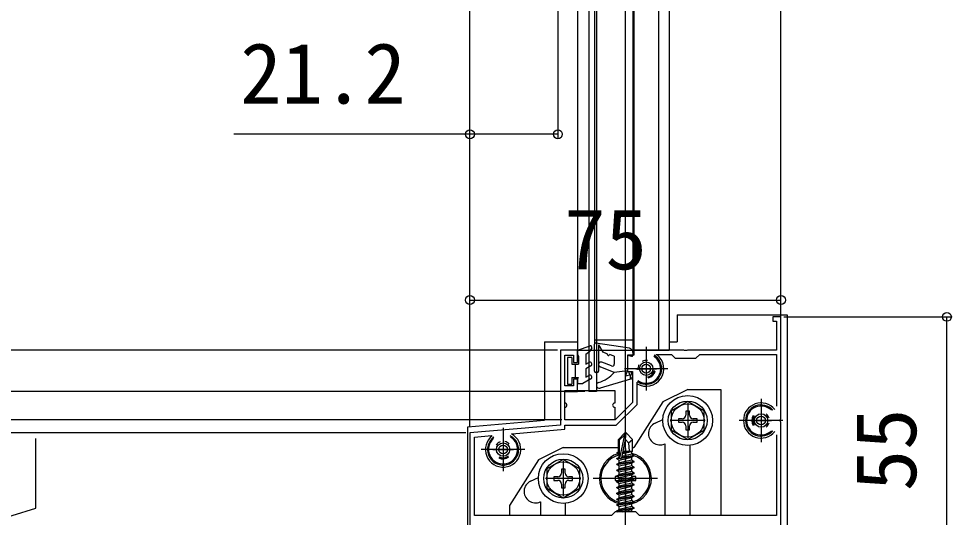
# Model space of a CAD drawing. Units: millimetres, scale not verified. Extents: x -875 to 875, y -1304 to 1297.
# Drawn here: x -667.1 to -442.2, y 618.5 to 738.8 of the extents above; entities that cross this region are included whole.
import ezdxf
from ezdxf.enums import TextEntityAlignment as Align

# ---------------------------------------------------------------- set-up
doc = ezdxf.new("R2010")
doc.units = ezdxf.units.MM
doc.header["$LTSCALE"] = 8
for name, color, linetype in [('0-2_YKK_11', 7, 'Continuous'), ('0-3_YKK_12', 2, 'Continuous'), ('0-4_YKK_13', 4, 'Continuous'), ('0-5_YKK_D', 6, 'Continuous')]:
    doc.layers.add(name, color=color, linetype=linetype)
doc.styles.add('ＭＳ ゴシック', font='')
doc.styles.get('ＭＳ ゴシック').set_extended_font_data('MS Gothic')

msp = doc.modelspace()

# ---------------------------------------------------------------- linework, layer by layer
at = {"layer": '0-2_YKK_11'}
for p, q in [((-515.813, 656.817), (-515.813, 651.817)), ((-518.313, 654.317), (-513.313, 654.317)), ((-488.113, 644.317), (-488.113, 639.317)), ((-490.613, 641.817), (-485.613, 641.817)), ((-550.313, 637.317), (-550.313, 632.317)), ((-552.813, 634.817), (-547.813, 634.817))]:
    msp.add_line(p, q, dxfattribs=at)
for points in [[(-483.313, 611.817), (-483.313, 641.359), (-483.433, 641.542), (-483.433, 642.092), (-483.313, 642.276), (-483.313, 666.817), (-485.313, 666.817), (-485.313, 665.817), (-484.413, 665.817), (-484.413, 658.817), (-505.855, 658.817), (-506.038, 658.697), (-506.588, 658.697), (-506.772, 658.817), (-518.813, 658.817), (-518.813, 657.617), (-520.313, 657.617), (-520.313, 653.617), (-519.113, 653.617), (-519.113, 646.173), (-523.269, 642.017), (-535.413, 642.017), (-535.413, 648.817), (-532.413, 648.817), (-532.413, 651.817), (-533.313, 651.817), (-533.313, 650.217), (-535.413, 650.217), (-535.413, 657.617), (-533.313, 657.617), (-533.313, 655.817), (-532.413, 655.817), (-532.413, 658.817), (-536.513, 658.817), (-536.513, 640.725), (-558.313, 638.817), (-558.313, 611.817)], [(-513.516, 657.717), (-509.713, 657.717), (-508.813, 656.817), (-503.813, 656.817), (-502.913, 657.717), (-484.413, 657.717), (-484.413, 645.266)], [(-548.151, 638.602), (-535.413, 639.717), (-535.413, 640.717), (-523.013, 640.717), (-518.013, 645.717), (-518.013, 651.031)], [(-484.413, 638.369), (-484.413, 618.917), (-517.413, 618.917), (-518.313, 619.817), (-523.313, 619.817), (-524.213, 618.917), (-557.213, 618.917), (-557.213, 637.809), (-553.1, 638.169)]]:
    msp.add_lwpolyline(points, dxfattribs=at)
at = {"layer": '0-3_YKK_12'}
for p, q in [((-520.813, 61.317), (-520.813, 883.3)), ((-558.313, 640.357), (-558.313, 788.8)), ((-532.413, 788.8), (-532.413, 658.81)), ((-529.613, 788.8), (-529.613, 658.817)), ((-518.813, 788.8), (-518.813, 658.817)), ((-512.813, 788.8), (-512.813, 658.817)), ((-510.313, 788.8), (-510.313, 658.817)), ((-483.313, 666.517), (-483.313, 788.8)), ((-515.813, 659.567), (-515.813, 649.067)), ((-532.413, 658.817), (-510.313, 658.817)), ((-510.563, 654.317), (-521.063, 654.317)), ((-505.813, 646.067), (-505.813, 637.567)), ((-488.113, 647.067), (-488.113, 636.567)), ((-501.563, 641.817), (-510.063, 641.817)), ((-482.863, 641.817), (-493.363, 641.817)), ((-550.313, 640.067), (-550.313, 629.567)), ((-520.814, 604.917), (-520.814, 639.817)), ((-545.063, 634.817), (-555.563, 634.817)), ((-520.813, 635.067), (-520.813, 620.567)), ((-535.813, 632.067), (-535.813, 623.567)), ((-531.563, 627.817), (-540.063, 627.817)), ((-513.063, 627.817), (-528.563, 627.817))]:
    msp.add_line(p, q, dxfattribs=at)
at = {"layer": '0-4_YKK_13'}
for p, q in [((-529.613, 808.8), (-529.613, 648.817)), ((-527.813, 808.8), (-527.813, 648.817)), ((-519.013, 799.356), (-519.013, 658.254)), ((-528.315, 797.4), (-528.315, 660.21)), ((-508.313, 667.317), (-508.313, 660.817)), ((-508.313, 667.317), (-481.813, 667.317)), ((-481.813, 667.317), (-481.813, 611.317)), ((-528.315, 661.317), (-519.013, 661.317)), ((-540.313, 660.817), (-532.413, 660.817)), ((-532.406, 658.81), (-529.297, 659.796)), ((-528.946, 659.36), (-529.437, 658.51)), ((-528.308, 653.71), (-528.308, 660.21)), ((-519.852, 659.242), (-527.961, 660.507)), ((-527.308, 660.101), (-527.308, 653.71)), ((-527.308, 660.101), (-526.274, 658.31)), ((-510.313, 660.817), (-508.313, 660.817)), ((-534.806, 657.01), (-534.806, 650.61)), ((-533.706, 657.01), (-534.806, 657.01)), ((-533.706, 657.01), (-533.706, 655.41)), ((-532.406, 658.81), (-532.406, 657.81)), ((-532.406, 657.81), (-532.106, 657.291)), ((-532.106, 657.291), (-532.106, 655.41)), ((-530.406, 657.81), (-529.437, 658.51)), ((-530.406, 657.81), (-530.406, 655.41)), ((-525.188, 657.918), (-526.274, 658.31)), ((-523.506, 657.31), (-524.624, 657.714)), ((-523.506, 657.31), (-523.506, 655.432)), ((-520.306, 657.61), (-520.306, 653.81)), ((-520.306, 657.61), (-519.396, 657.324)), ((-519.006, 658.254), (-519.006, 657.61)), ((-533.706, 655.41), (-532.106, 655.41)), ((-532.906, 655.41), (-532.906, 652.21)), ((-530.406, 655.41), (-529.656, 655.843)), ((-529.156, 654.977), (-530.406, 654.255)), ((-523.506, 653.41), (-526.927, 654.752)), ((-524.189, 654.967), (-526.488, 655.869)), ((-533.706, 652.21), (-532.106, 652.21)), ((-533.706, 652.21), (-533.706, 650.61)), ((-532.406, 651.691), (-532.106, 652.21)), ((-530.406, 654.255), (-530.406, 652.269)), ((-530.406, 652.269), (-529.656, 652.702)), ((-527.608, 653.41), (-528.008, 653.41)), ((-520.306, 653.81), (-523.506, 653.41)), ((-519.606, 651.81), (-519.606, 652.81)), ((-534.806, 650.61), (-533.706, 650.61)), ((-532.406, 651.691), (-532.406, 650.71)), ((-532.406, 650.71), (-531.106, 650.71)), ((-529.156, 651.836), (-531.106, 650.71)), ((-519.606, 651.81), (-526.907, 649.639)), ((-535.413, 649.017), (-523.413, 649.017)), ((-535.413, 646.017), (-535.413, 649.017)), ((-527.806, 648.817), (-529.606, 648.817)), ((-523.413, 649.017), (-523.413, 646.017)), ((-505.809, 649.317), (-511.809, 646.317)), ((-505.809, 649.317), (-497.813, 649.317)), ((-497.813, 649.317), (-497.813, 618.917)), ((-511.809, 646.317), (-518.809, 635.317)), ((-523.413, 645.017), (-523.413, 642.017)), ((-513.682, 641.182), (-511.809, 642.056)), ((-520.964, 638.817), (-522.514, 637.267)), ((-520.664, 638.817), (-520.964, 638.817)), ((-520.964, 638.393), (-520.964, 638.817)), ((-520.814, 637.196), (-520.814, 638.817)), ((-520.814, 637.196), (-520.664, 638.817)), ((-520.664, 638.817), (-519.114, 637.267)), ((-522.514, 634.298), (-522.514, 637.267)), ((-522.514, 637.267), (-522.214, 637.143)), ((-522.214, 637.143), (-520.964, 638.393)), ((-522.214, 632.866), (-522.214, 637.143)), ((-522.146, 632.695), (-520.964, 638.393)), ((-521.723, 632.811), (-520.814, 637.196)), ((-520.071, 636.464), (-519.114, 637.267)), ((-519.114, 634.417), (-519.114, 637.267)), ((-535.809, 635.317), (-541.809, 632.317)), ((-535.809, 635.317), (-522.514, 635.317)), ((-522.814, 634.125), (-522.514, 634.298)), ((-522.814, 634.125), (-522.214, 634.242)), ((-522.514, 634.417), (-522.214, 634.417)), ((-521.509, 633.843), (-519.264, 634.35)), ((-521.449, 634.134), (-519.731, 634.417)), ((-521.393, 634.401), (-521.309, 634.417)), ((-521.39, 634.417), (-519.114, 634.417)), ((-520.814, 635.317), (-520.813, 635.317)), ((-519.114, 634.417), (-519.264, 634.35)), ((-519.264, 633.685), (-519.264, 634.35)), ((-519.114, 635.317), (-518.809, 635.317)), ((-511.358, 636.198), (-511.313, 636.218)), ((-511.313, 636.218), (-511.313, 618.917)), ((-505.313, 635.838), (-505.313, 618.917)), ((-522.914, 632.667), (-522.364, 632.985)), ((-522.201, 632.786), (-522.914, 632.667)), ((-522.914, 632.567), (-522.145, 632.695)), ((-522.914, 632.567), (-522.914, 632.667)), ((-522.914, 632.567), (-522.364, 632.25)), ((-518.714, 631.967), (-522.914, 631.267)), ((-522.814, 633.91), (-522.814, 634.125)), ((-522.814, 633.91), (-522.214, 634.008)), ((-522.814, 633.91), (-522.364, 633.65)), ((-522.364, 633.65), (-522.21, 633.684)), ((-522.364, 632.985), (-522.364, 633.65)), ((-522.214, 633.019), (-522.364, 632.985)), ((-522.364, 632.25), (-519.264, 632.95)), ((-519.264, 632.285), (-522.364, 631.585)), ((-522.364, 631.585), (-522.364, 632.25)), ((-521.739, 632.763), (-518.714, 633.267)), ((-518.714, 633.367), (-521.711, 632.868)), ((-519.264, 633.685), (-521.654, 633.145)), ((-518.714, 633.367), (-519.264, 633.685)), ((-518.714, 633.267), (-519.264, 632.95)), ((-519.264, 632.285), (-519.264, 632.95)), ((-518.714, 631.967), (-519.264, 632.285)), ((-518.714, 633.267), (-518.714, 633.367)), ((-518.714, 631.867), (-518.714, 631.967)), ((-522.914, 631.167), (-518.714, 631.867)), ((-522.914, 631.267), (-522.364, 631.585)), ((-522.914, 631.167), (-522.914, 631.267)), ((-522.914, 631.167), (-522.364, 630.85)), ((-518.714, 630.567), (-522.914, 629.867)), ((-522.914, 629.767), (-518.714, 630.467)), ((-522.914, 629.867), (-522.364, 630.185)), ((-522.914, 629.767), (-522.914, 629.867)), ((-522.914, 629.767), (-522.364, 629.45)), ((-522.364, 630.85), (-519.264, 631.55)), ((-519.264, 630.885), (-522.364, 630.185)), ((-522.364, 630.185), (-522.364, 630.85)), ((-522.364, 629.45), (-519.264, 630.15)), ((-518.714, 631.867), (-519.264, 631.55)), ((-519.264, 630.885), (-519.264, 631.55)), ((-518.714, 630.567), (-519.264, 630.885)), ((-518.714, 630.467), (-519.264, 630.15)), ((-519.264, 629.485), (-519.264, 630.15)), ((-518.714, 630.467), (-518.714, 630.567)), ((-543.682, 627.182), (-541.804, 628.058)), ((-522.827, 628.317), (-523.313, 628.317)), ((-518.714, 629.167), (-522.914, 628.467)), ((-522.914, 628.367), (-518.714, 629.067)), ((-522.914, 628.467), (-522.364, 628.785)), ((-522.914, 628.367), (-522.914, 628.467)), ((-522.914, 628.367), (-522.364, 628.05)), ((-518.714, 627.767), (-522.914, 627.067)), ((-522.914, 626.967), (-518.714, 627.667)), ((-519.264, 629.485), (-522.364, 628.785)), ((-522.364, 628.785), (-522.364, 629.45)), ((-522.364, 628.05), (-519.264, 628.75)), ((-519.264, 628.085), (-522.364, 627.385)), ((-522.364, 627.385), (-522.364, 628.05)), ((-518.714, 629.167), (-519.264, 629.485)), ((-518.714, 629.067), (-519.264, 628.75)), ((-519.264, 628.085), (-519.264, 628.75)), ((-518.714, 627.767), (-519.264, 628.085)), ((-518.714, 627.667), (-519.264, 627.35)), ((-518.714, 629.067), (-518.714, 629.167)), ((-518.714, 627.667), (-518.714, 627.767)), ((-522.914, 627.067), (-522.364, 627.385)), ((-522.914, 626.967), (-522.914, 627.067)), ((-522.914, 626.967), (-522.364, 626.65)), ((-518.714, 626.367), (-522.914, 625.667)), ((-522.914, 625.567), (-518.714, 626.267)), ((-522.914, 625.667), (-522.364, 625.985)), ((-522.914, 625.567), (-522.914, 625.667)), ((-522.914, 625.567), (-522.364, 625.25)), ((-522.364, 626.65), (-519.264, 627.35)), ((-519.264, 626.685), (-522.364, 625.985)), ((-522.364, 625.985), (-522.364, 626.65)), ((-522.364, 625.25), (-519.264, 625.95)), ((-519.264, 625.285), (-522.364, 624.585)), ((-522.364, 624.585), (-522.364, 625.25)), ((-519.264, 626.685), (-519.264, 627.35)), ((-519.264, 627.317), (-518.313, 627.317)), ((-518.714, 626.367), (-519.264, 626.685)), ((-518.714, 626.267), (-519.264, 625.95)), ((-519.264, 625.285), (-519.264, 625.95)), ((-518.714, 624.967), (-519.264, 625.285)), ((-518.714, 626.267), (-518.714, 626.367)), ((-518.714, 624.967), (-522.914, 624.267)), ((-522.914, 624.167), (-518.714, 624.867)), ((-522.914, 624.267), (-522.364, 624.585)), ((-522.914, 624.167), (-522.914, 624.267)), ((-522.914, 624.167), (-522.364, 623.85)), ((-518.714, 623.567), (-522.914, 622.867)), ((-522.914, 622.767), (-518.714, 623.467)), ((-522.914, 622.867), (-522.364, 623.185)), ((-522.364, 623.85), (-519.264, 624.55)), ((-519.264, 623.885), (-522.364, 623.185)), ((-522.364, 623.185), (-522.364, 623.85)), ((-522.364, 622.45), (-519.264, 623.15)), ((-518.714, 624.867), (-519.264, 624.55)), ((-519.264, 623.885), (-519.264, 624.55)), ((-518.714, 623.567), (-519.264, 623.885)), ((-518.714, 623.467), (-519.264, 623.15)), ((-519.264, 622.485), (-519.264, 623.15)), ((-518.714, 624.867), (-518.714, 624.967)), ((-518.714, 623.467), (-518.714, 623.567)), ((-541.358, 622.198), (-541.313, 622.218)), ((-541.313, 622.218), (-541.313, 618.917)), ((-535.313, 621.838), (-535.313, 618.917)), ((-522.914, 622.767), (-522.914, 622.867)), ((-522.914, 622.767), (-522.364, 622.45)), ((-518.714, 622.167), (-522.914, 621.467)), ((-522.914, 621.367), (-518.714, 622.067)), ((-522.914, 621.467), (-522.364, 621.785)), ((-522.914, 621.367), (-522.914, 621.467)), ((-522.914, 621.367), (-522.364, 621.05)), ((-518.714, 620.767), (-522.914, 620.067)), ((-522.914, 619.967), (-518.714, 620.667)), ((-519.264, 622.485), (-522.364, 621.785)), ((-522.364, 621.785), (-522.364, 622.45)), ((-522.364, 621.05), (-519.264, 621.75)), ((-519.264, 621.085), (-522.364, 620.385)), ((-522.364, 620.385), (-522.364, 621.05)), ((-518.714, 622.167), (-519.264, 622.485)), ((-518.714, 622.067), (-519.264, 621.75)), ((-519.264, 621.085), (-519.264, 621.75)), ((-518.714, 620.767), (-519.264, 621.085)), ((-518.714, 620.667), (-519.264, 620.35)), ((-518.714, 622.067), (-518.714, 622.167)), ((-518.714, 620.667), (-518.714, 620.767)), ((-522.914, 620.067), (-522.364, 620.385)), ((-522.914, 619.967), (-522.914, 620.067)), ((-522.914, 619.967), (-522.654, 619.817)), ((-521.622, 619.817), (-519.264, 620.35)), ((-519.264, 619.817), (-519.264, 620.35))]:
    msp.add_line(p, q, dxfattribs=at)
for points in [[(-540.313, 660.817), (-540.313, 642.384), (-540.313, 641.932)], [(-519.606, 652.81), (-520.806, 652.51), (-520.306, 653.81)], [(-523.413, 642.017), (-535.413, 642.017), (-535.413, 645.017)], [(-505.373, 643.137), (-505.373, 644.067), (-506.253, 644.067), (-506.253, 643.137)], [(-558.813, 611.317), (-558.813, 640.314), (-540.313, 641.932)], [(-507.133, 642.257), (-508.063, 642.257), (-508.063, 641.377), (-507.133, 641.377)], [(-504.493, 641.377), (-503.563, 641.377), (-503.563, 642.257), (-504.493, 642.257)], [(-506.253, 640.497), (-506.253, 639.567), (-505.373, 639.567), (-505.373, 640.497)], [(-520.814, 637.196), (-520.071, 636.464), (-519.914, 634.417)], [(-541.809, 632.317), (-548.809, 621.317), (-548.809, 618.917)], [(-535.369, 629.137), (-535.369, 630.067), (-536.249, 630.067), (-536.249, 629.137)], [(-537.129, 628.257), (-538.059, 628.257), (-538.059, 627.377), (-537.129, 627.377)], [(-534.489, 627.377), (-533.559, 627.377), (-533.559, 628.257), (-534.489, 628.257)], [(-523.313, 628.317), (-523.313, 627.317), (-522.481, 627.317)], [(-518.313, 627.317), (-518.313, 628.317), (-519.264, 628.317)], [(-536.249, 626.497), (-536.249, 625.567), (-535.369, 625.567), (-535.369, 626.497)]]:
    msp.add_lwpolyline(points, dxfattribs=at)
for points in [[(-505.813, 646.436), (-509.813, 644.127), (-509.813, 639.508), (-505.813, 637.198), (-501.813, 639.508), (-501.813, 644.127)], [(-535.809, 632.436), (-539.809, 630.127), (-539.809, 625.508), (-535.809, 623.198), (-531.809, 625.508), (-531.809, 630.127)]]:
    msp.add_lwpolyline(points, close=True, dxfattribs=at)
for centre, radius in [((-515.813, 654.317), 1.616), ((-515.813, 654.317), 1.07), ((-505.813, 641.817), 6), ((-505.813, 641.817), 4.7), ((-505.813, 641.817), 4), ((-488.113, 641.817), 1.616), ((-488.113, 641.817), 1.07), ((-550.313, 634.817), 1.616), ((-550.313, 634.817), 1.07), ((-535.809, 627.817), 6), ((-535.809, 627.817), 4.7), ((-535.809, 627.817), 4)]:
    msp.add_circle(centre, radius, dxfattribs=at)
for centre, radius, start, end in [((-529.206, 659.51), 0.3, 329.99576, 107.58989), ((-528.008, 660.21), 0.3, 81.13685, 180), ((-520.006, 658.254), 1, 360, 81.13685), ((-524.906, 657.816), 0.3, 160.132, 340.132), ((-519.306, 657.61), 0.3, 252.5424, 360), ((-515.813, 654.317), 4.25, 238.82545, 53.1301), ((-515.813, 654.317), 3.75, 234.98974, 59.26636), ((-515.813, 654.317), 3.5, 235.34662, 58.90948), ((-529.406, 655.41), 0.5, 299.99999, 119.99999), ((-526.708, 655.31), 0.6, 68.58523, 248.58523), ((-524.006, 655.432), 0.5, 248.58523, 0), ((-515.813, 654.317), 2.25, 169.99506, 170.00494), ((-515.813, 654.317), 2, 151.42665, 188.57335), ((-515.813, 654.317), 2, 81.42665, 118.57335), ((-529.406, 652.269), 0.5, 299.99999, 119.99999), ((-528.008, 653.71), 0.3, 180, 270), ((-527.608, 653.71), 0.3, 270, 0), ((-529.54, 658.663), 8, 286.24741, 318.96135), ((-515.813, 654.317), 4.25, 189.48015, 201.36541), ((-515.813, 654.317), 4.25, 206.81786, 219.06145), ((-515.813, 654.317), 3.75, 190.75832, 208.35764), ((-515.813, 654.317), 3.5, 192.59549, 199.46295), ((-515.813, 654.317), 2, 234.99448, 235.00552), ((-515.813, 654.317), 2, 279.90037, 350.09963), ((-515.813, 654.317), 2.25, 282.64791, 347.35209), ((-527.106, 650.31), 0.7, 106.24741, 286.56104), ((-535.413, 645.517), 0.5, 270, 90), ((-523.413, 645.517), 0.5, 90, 270), ((-488.113, 641.817), 4.25, 38.74187, 321.25813), ((-488.113, 641.817), 3.75, 40.9384, 319.0616), ((-488.113, 641.817), 3.5, 44.97342, 315.02657), ((-488.113, 641.817), 2, 16.42665, 53.57335), ((-512.52, 638.69), 2.75, 115, 295), ((-507.133, 643.137), 0.88, 270, 0), ((-507.133, 640.497), 0.88, 0, 90), ((-504.493, 643.137), 0.88, 180, 270), ((-504.493, 640.497), 0.88, 90, 180), ((-488.113, 641.817), 2.25, 147.64791, 212.35209), ((-488.113, 641.817), 2, 144.90037, 215.09963), ((-488.113, 641.817), 2, 306.42665, 343.57335), ((-488.113, 641.817), 2, 259.99648, 260.00352), ((-550.313, 634.817), 4.25, 128.19204, 61.80796), ((-550.313, 634.817), 3.75, 127.10722, 62.89278), ((-550.313, 634.817), 3.5, 130.79944, 59.20056), ((-550.313, 634.817), 2, 111.42665, 148.57335), ((-550.313, 634.817), 2, 41.42665, 78.57335), ((-550.313, 634.817), 2, 194.99631, 195.00369), ((-550.313, 634.817), 2.25, 242.64791, 307.35209), ((-550.313, 634.817), 2, 239.90037, 310.09963), ((-520.813, 627.817), 6.25, 106.83119, 255.3867), ((-520.813, 627.817), 5.9, 105.2334, 254.7666), ((-521.965, 632.866), 0.248, 180, 347.19096), ((-520.813, 627.817), 6.25, 284.73634, 75.64303), ((-520.813, 627.817), 5.9, 289.35403, 69.15185), ((-537.129, 629.137), 0.88, 270, 0), ((-534.489, 629.137), 0.88, 180, 270), ((-542.52, 624.69), 2.75, 115, 295), ((-537.129, 626.497), 0.88, 0, 90), ((-534.489, 626.497), 0.88, 90, 180), ((-520.813, 627.817), 6.25, 260.71265, 263.7671)]:
    msp.add_arc(centre, radius, start, end, dxfattribs=at)
at = {"layer": '0-5_YKK_D'}
for p, q in [((-537.113, 798.1), (-537.113, 709.875)), ((-558.313, 670.875), (-483.313, 670.875)), ((-482.613, 666.817), (-442.314, 666.817)), ((-443.314, 611.817), (-443.314, 666.817)), ((-537.213, 658.817), (-744, 658.817)), ((-537.213, 658.817), (-704, 658.817)), ((-530.613, 648.817), (-704, 648.817)), ((-530.613, 648.817), (-704, 648.817)), ((-536.113, 642.017), (-704, 642.017)), ((-559.313, 638.817), (-704, 638.817))]:
    msp.add_line(p, q, dxfattribs=at)
for points in [[(-537.113, 710.875), (-558.313, 710.875), (-615.204, 710.875)], [(-703, 608.317), (-663, 620.696), (-663, 637.492)]]:
    msp.add_lwpolyline(points, dxfattribs=at)
for centre in [(-558.313, 710.875), (-537.113, 710.875), (-558.313, 670.875), (-483.313, 670.875), (-443.314, 666.817)]:
    msp.add_circle(centre, 1.075, dxfattribs=at)

# ---------------------------------------------------------------- texts
at = {"layer": '0-5_YKK_D', "style": 'ＭＳ ゴシック'}
for s, p in [('21.2', (-613.682, 713.875)), ('75', (-535.586, 673.875))]:
    msp.add_text(s, height=14.66, dxfattribs=at).set_placement(p, align=Align.BOTTOM_LEFT)
msp.add_text('55', height=14.66, rotation=90, dxfattribs=at).set_placement((-446.314, 624.772), align=Align.BOTTOM_LEFT)

doc.saveas('drawing.dxf')
